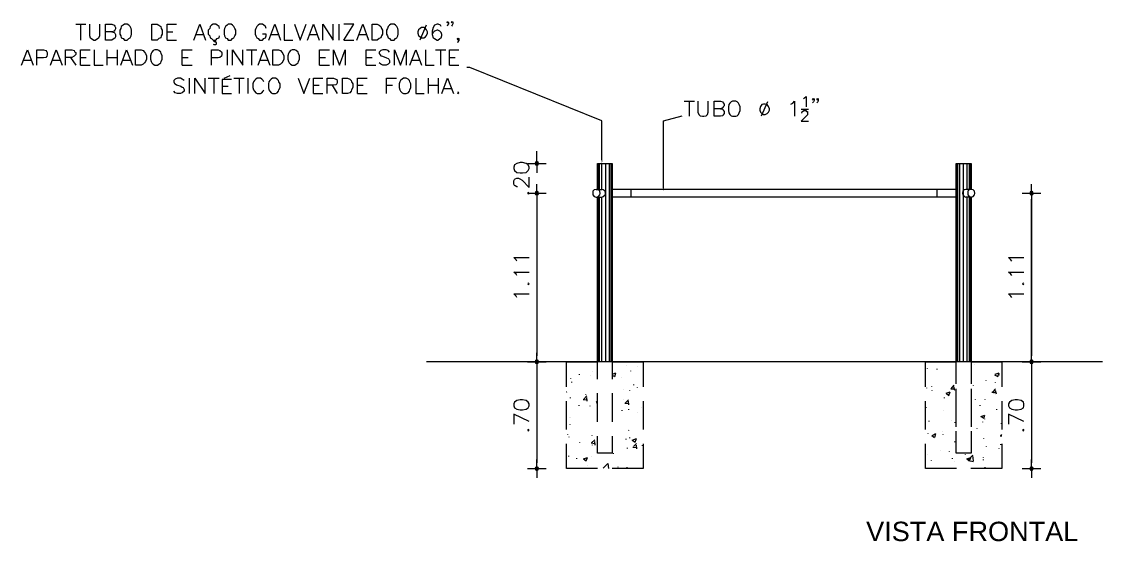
# Model space of a CAD drawing. Header units: millimetres. Extents: x 112 to 275, y 78 to 269.
# Drawn here: x 112.4 to 179.3, y 77.5 to 109.7 of the extents above; entities that cross this region are included whole.
import ezdxf

# ---------------------------------------------------------------- set-up
doc = ezdxf.new("R2010")
doc.units = ezdxf.units.MM
doc.header["$MEASUREMENT"] = 0
doc.layers.add('H', color=7, linetype='CONTINUOUS', lineweight=0)
doc.layers.add('P', color=7, linetype='CONTINUOUS', lineweight=20)
doc.styles.add('T1', font='arial.ttf')

msp = doc.modelspace()

# ---------------------------------------------------------------- hatches: boundary and pattern name
at = {"layer": 'H', "linetype": 'Continuous'}
for points in [[(148.32, 101.135), (148.292, 100.94), (148.264, 101.135)], [(152.125, 99.413), (152.097, 99.218), (152.07, 99.413)]]:
    msp.add_hatch(color=0, dxfattribs=at).paths.add_polyline_path(points)

# ---------------------------------------------------------------- linework, layer by layer
at = {"layer": 'P', "color": 1, "linetype": 'Continuous'}
for points in [[(138.792, 109.663), (138.736, 109.635), (138.709, 109.663), (138.736, 109.718), (138.792, 109.663), (138.792, 109.579), (138.736, 109.496), (138.709, 109.44)], [(139.07, 109.663), (139.014, 109.635), (138.986, 109.663), (139.014, 109.718), (139.07, 109.663), (139.07, 109.579), (139.014, 109.496), (138.986, 109.44)], [(115.736, 109.552), (116.347, 109.552)], [(116.014, 109.552), (116.014, 108.579)], [(116.57, 109.552), (116.57, 108.857), (116.625, 108.718), (116.709, 108.663), (116.847, 108.579), (116.931, 108.579), (117.07, 108.663), (117.153, 108.718), (117.209, 108.857), (117.209, 109.552)], [(117.57, 108.579), (117.57, 109.552), (117.959, 109.552), (118.097, 109.496), (118.153, 109.44), (118.181, 109.357), (118.181, 109.274), (118.153, 109.19), (118.097, 109.135), (117.959, 109.079), (117.57, 109.079)], [(117.959, 109.079), (118.097, 109.052), (118.153, 108.996), (118.181, 108.913), (118.181, 108.774), (118.153, 108.69), (118.097, 108.663), (117.959, 108.579), (117.57, 108.579)], [(118.736, 109.552), (118.653, 109.496), (118.542, 109.413), (118.514, 109.302), (118.459, 109.19), (118.459, 108.94), (118.514, 108.829), (118.542, 108.718), (118.653, 108.663), (118.736, 108.579), (118.903, 108.579), (119.014, 108.663), (119.097, 108.718), (119.153, 108.829), (119.181, 108.94), (119.181, 109.19), (119.153, 109.302), (119.097, 109.413), (119.014, 109.496), (118.903, 109.552), (118.736, 109.552)], [(120.431, 108.579), (120.431, 109.552), (120.764, 109.552), (120.875, 109.496), (120.986, 109.413), (121.014, 109.302), (121.07, 109.19), (121.07, 108.94), (121.014, 108.829), (120.986, 108.718), (120.875, 108.663), (120.764, 108.579), (120.431, 108.579)], [(121.375, 108.579), (121.375, 109.552), (121.959, 109.552)], [(121.375, 109.079), (121.736, 109.079)], [(123.042, 108.579), (123.403, 109.552), (123.764, 108.579)], [(124.625, 109.302), (124.597, 109.413), (124.486, 109.496), (124.403, 109.552), (124.236, 109.552), (124.125, 109.496), (124.042, 109.413), (124.014, 109.302), (123.931, 109.19), (123.931, 108.94), (124.014, 108.829), (124.042, 108.718), (124.125, 108.663), (124.236, 108.579), (124.403, 108.579), (124.486, 108.663), (124.597, 108.718), (124.625, 108.829)], [(125.153, 109.552), (125.097, 109.496), (124.986, 109.413), (124.931, 109.302), (124.903, 109.19), (124.903, 108.94), (124.931, 108.829), (124.986, 108.718), (125.097, 108.663), (125.153, 108.579), (125.347, 108.579), (125.431, 108.663), (125.514, 108.718), (125.57, 108.829), (125.625, 108.94), (125.625, 109.19), (125.57, 109.302), (125.514, 109.413), (125.431, 109.496), (125.347, 109.552), (125.153, 109.552)], [(127.514, 109.302), (127.459, 109.413), (127.375, 109.496), (127.292, 109.552), (127.097, 109.552), (127.014, 109.496), (126.931, 109.413), (126.875, 109.302), (126.82, 109.19), (126.82, 108.94), (126.875, 108.829), (126.931, 108.718), (127.014, 108.663), (127.097, 108.579), (127.292, 108.579), (127.375, 108.663), (127.459, 108.718), (127.514, 108.829), (127.514, 108.94), (127.292, 108.94)], [(127.681, 108.579), (128.042, 109.552), (128.403, 108.579)], [(128.625, 109.552), (128.625, 108.579), (129.153, 108.579)], [(129.264, 109.552), (129.625, 108.579), (129.986, 109.552)], [(130.07, 108.579), (130.431, 109.552), (130.792, 108.579)], [(131.014, 108.579), (131.014, 109.552), (131.653, 108.579), (131.653, 109.552)], [(132.014, 109.552), (132.014, 108.579)], [(132.32, 108.579), (132.931, 109.552), (132.32, 109.552)], [(133.125, 108.579), (133.486, 109.552), (133.847, 108.579)], [(134.07, 108.579), (134.07, 109.552), (134.375, 109.552), (134.514, 109.496), (134.597, 109.413), (134.653, 109.302), (134.709, 109.19), (134.709, 108.94), (134.653, 108.829), (134.597, 108.718), (134.514, 108.663), (134.375, 108.579), (134.07, 108.579)], [(135.236, 109.552), (135.153, 109.496), (135.07, 109.413), (135.014, 109.302), (134.959, 109.19), (134.959, 108.94), (135.014, 108.829), (135.07, 108.718), (135.153, 108.663), (135.236, 108.579), (135.431, 108.579), (135.514, 108.663), (135.597, 108.718), (135.653, 108.829), (135.681, 108.94), (135.681, 109.19), (135.653, 109.302), (135.597, 109.413), (135.514, 109.496), (135.431, 109.552), (135.236, 109.552)], [(137.125, 109.357), (137.042, 109.302), (136.931, 109.218), (136.903, 109.079), (136.903, 108.996), (136.931, 108.857), (137.042, 108.774), (137.125, 108.718), (137.264, 108.718), (137.375, 108.774), (137.431, 108.857), (137.486, 108.996), (137.486, 109.079), (137.431, 109.218), (137.375, 109.302), (137.264, 109.357), (137.125, 109.357)], [(137.403, 109.496), (137.014, 108.579)], [(138.347, 109.413), (138.292, 109.496), (138.153, 109.552), (138.097, 109.552), (137.931, 109.496), (137.847, 109.357), (137.792, 109.135), (137.792, 108.913), (137.847, 108.718), (137.931, 108.663), (138.097, 108.579), (138.125, 108.579), (138.264, 108.663), (138.347, 108.718), (138.375, 108.857), (138.375, 108.913), (138.347, 109.052), (138.264, 109.135), (138.125, 109.19), (138.097, 109.19), (137.931, 109.135), (137.847, 109.052), (137.792, 108.913)], [(121.375, 108.579), (121.959, 108.579)], [(123.181, 108.913), (123.653, 108.913)], [(124.236, 108.329), (124.264, 108.302), (124.403, 108.302), (124.431, 108.329), (124.431, 108.413), (124.403, 108.468), (124.292, 108.468), (124.292, 108.579)], [(127.82, 108.913), (128.264, 108.913)], [(130.209, 108.913), (130.653, 108.913)], [(132.32, 108.579), (132.931, 108.579)], [(133.264, 108.913), (133.709, 108.913)], [(139.431, 108.663), (139.375, 108.579), (139.347, 108.663), (139.375, 108.69), (139.431, 108.663), (139.431, 108.552), (139.375, 108.468), (139.347, 108.413)], [(112.375, 107.024), (112.736, 107.968), (113.097, 107.024)], [(113.32, 107.024), (113.32, 107.968), (113.736, 107.968), (113.875, 107.94), (113.931, 107.857), (113.959, 107.802), (113.959, 107.663), (113.931, 107.579), (113.875, 107.496), (113.736, 107.468), (113.32, 107.468)], [(114.153, 107.024), (114.514, 107.968), (114.875, 107.024)], [(115.097, 107.024), (115.097, 107.968), (115.486, 107.968), (115.625, 107.94), (115.653, 107.857), (115.736, 107.802), (115.736, 107.69), (115.653, 107.607), (115.625, 107.579), (115.486, 107.496), (115.097, 107.496)], [(116.014, 107.024), (116.014, 107.968), (116.625, 107.968)], [(116.875, 107.968), (116.875, 107.024), (117.431, 107.024)], [(117.653, 107.968), (117.653, 107.024)], [(118.292, 107.968), (118.292, 107.024)], [(118.514, 107.024), (118.875, 107.968), (119.236, 107.024)], [(119.431, 107.024), (119.431, 107.968), (119.764, 107.968), (119.903, 107.94), (119.986, 107.829), (120.042, 107.746), (120.097, 107.607), (120.097, 107.385), (120.042, 107.246), (119.986, 107.163), (119.903, 107.079), (119.764, 107.024), (119.431, 107.024)], [(120.625, 107.968), (120.514, 107.94), (120.431, 107.829), (120.403, 107.746), (120.347, 107.607), (120.347, 107.385), (120.403, 107.246), (120.431, 107.163), (120.514, 107.079), (120.625, 107.024), (120.792, 107.024), (120.875, 107.079), (120.986, 107.163), (121.014, 107.246), (121.07, 107.385), (121.07, 107.607), (121.014, 107.746), (120.986, 107.829), (120.875, 107.94), (120.792, 107.968), (120.625, 107.968)], [(122.32, 107.024), (122.32, 107.968), (122.931, 107.968)], [(124.125, 107.024), (124.125, 107.968), (124.542, 107.968), (124.653, 107.94), (124.736, 107.857), (124.764, 107.802), (124.764, 107.663), (124.736, 107.579), (124.653, 107.496), (124.542, 107.468), (124.125, 107.468)], [(125.097, 107.968), (125.097, 107.024)], [(125.431, 107.024), (125.431, 107.968), (126.07, 107.024), (126.07, 107.968)], [(126.292, 107.968), (126.931, 107.968)], [(126.597, 107.968), (126.597, 107.024)], [(127.014, 107.024), (127.375, 107.968), (127.736, 107.024)], [(127.931, 107.024), (127.931, 107.968), (128.264, 107.968), (128.403, 107.94), (128.486, 107.829), (128.542, 107.746), (128.597, 107.607), (128.597, 107.385), (128.542, 107.246), (128.486, 107.163), (128.403, 107.079), (128.264, 107.024), (127.931, 107.024)], [(129.125, 107.968), (129.014, 107.94), (128.931, 107.829), (128.903, 107.746), (128.847, 107.607), (128.847, 107.385), (128.903, 107.246), (128.931, 107.163), (129.014, 107.079), (129.125, 107.024), (129.292, 107.024), (129.375, 107.079), (129.486, 107.163), (129.514, 107.246), (129.57, 107.385), (129.57, 107.607), (129.514, 107.746), (129.486, 107.829), (129.375, 107.94), (129.292, 107.968), (129.125, 107.968)], [(130.82, 107.024), (130.82, 107.968), (131.431, 107.968)], [(131.681, 107.024), (131.681, 107.968), (132.042, 107.024), (132.403, 107.968), (132.403, 107.024)], [(133.709, 107.024), (133.709, 107.968), (134.292, 107.968)], [(135.153, 107.829), (135.07, 107.94), (134.931, 107.968), (134.736, 107.968), (134.597, 107.94), (134.514, 107.829), (134.514, 107.746), (134.57, 107.663), (134.597, 107.607), (134.709, 107.579), (134.959, 107.468), (135.07, 107.44), (135.097, 107.385), (135.153, 107.302), (135.153, 107.163), (135.07, 107.079), (134.931, 107.024), (134.736, 107.024), (134.597, 107.079), (134.514, 107.163)], [(135.459, 107.024), (135.459, 107.968), (135.82, 107.024), (136.181, 107.968), (136.181, 107.024)], [(136.403, 107.024), (136.764, 107.968), (137.125, 107.024)], [(137.375, 107.968), (137.375, 107.024), (137.903, 107.024)], [(137.986, 107.968), (138.625, 107.968)], [(138.292, 107.968), (138.292, 107.024)], [(138.847, 107.024), (138.847, 107.968), (139.431, 107.968)], [(112.514, 107.329), (112.959, 107.329)], [(114.292, 107.329), (114.736, 107.329)], [(115.403, 107.496), (115.736, 107.024)], [(116.014, 107.496), (116.375, 107.496)], [(116.014, 107.024), (116.625, 107.024)], [(117.653, 107.496), (118.292, 107.496)], [(118.653, 107.329), (119.097, 107.329)], [(122.32, 107.496), (122.681, 107.496)], [(122.32, 107.024), (122.931, 107.024)], [(127.153, 107.329), (127.597, 107.329)], [(130.82, 107.496), (131.181, 107.496)], [(130.82, 107.024), (131.431, 107.024)], [(133.709, 107.496), (134.07, 107.496)], [(133.709, 107.024), (134.292, 107.024)], [(136.542, 107.329), (137.014, 107.329)], [(138.847, 107.496), (139.209, 107.496)], [(138.847, 107.024), (139.431, 107.024)], [(124.903, 106.218), (125.292, 106.385)], [(122.431, 106.079), (122.32, 106.163), (122.209, 106.218), (122.014, 106.218), (121.875, 106.163), (121.792, 106.079), (121.792, 105.996), (121.847, 105.885), (121.875, 105.857), (121.959, 105.802), (122.236, 105.718), (122.32, 105.663), (122.375, 105.635), (122.431, 105.524), (122.431, 105.413), (122.32, 105.302), (122.209, 105.274), (122.014, 105.274), (121.875, 105.302), (121.792, 105.413)], [(122.736, 106.218), (122.736, 105.274)], [(123.097, 105.274), (123.097, 106.218), (123.736, 105.274), (123.736, 106.218)], [(123.931, 106.218), (124.597, 106.218)], [(124.264, 106.218), (124.264, 105.274)], [(125.375, 106.135), (124.792, 106.135), (124.792, 105.274), (125.375, 105.274)], [(124.792, 105.718), (125.153, 105.718)], [(125.514, 106.218), (126.153, 106.218)], [(125.847, 106.218), (125.847, 105.274)], [(126.375, 106.218), (126.375, 105.274)], [(127.375, 105.996), (127.32, 106.079), (127.236, 106.163), (127.153, 106.218), (126.959, 106.218), (126.875, 106.163), (126.792, 106.079), (126.736, 105.996), (126.681, 105.857), (126.681, 105.635), (126.736, 105.496), (126.792, 105.413), (126.875, 105.302), (126.959, 105.274), (127.153, 105.274), (127.236, 105.302), (127.32, 105.413), (127.375, 105.496)], [(127.903, 106.218), (127.82, 106.163), (127.736, 106.079), (127.681, 105.996), (127.653, 105.857), (127.653, 105.635), (127.681, 105.496), (127.736, 105.413), (127.82, 105.302), (127.903, 105.274), (128.097, 105.274), (128.181, 105.302), (128.264, 105.413), (128.292, 105.496), (128.375, 105.635), (128.375, 105.857), (128.292, 105.996), (128.264, 106.079), (128.181, 106.163), (128.097, 106.218), (127.903, 106.218)], [(129.486, 106.218), (129.847, 105.274), (130.209, 106.218)], [(130.431, 105.274), (130.431, 106.218), (131.014, 106.218)], [(130.431, 105.774), (130.792, 105.774)], [(131.292, 105.274), (131.292, 106.218), (131.681, 106.218), (131.82, 106.163), (131.875, 106.135), (131.903, 106.024), (131.903, 105.94), (131.875, 105.857), (131.82, 105.802), (131.681, 105.774), (131.292, 105.774)], [(131.597, 105.774), (131.903, 105.274)], [(132.236, 105.274), (132.236, 106.218), (132.542, 106.218), (132.681, 106.163), (132.764, 106.079), (132.792, 105.996), (132.875, 105.857), (132.875, 105.635), (132.792, 105.496), (132.764, 105.413), (132.681, 105.302), (132.542, 105.274), (132.236, 105.274)], [(133.153, 105.274), (133.153, 106.218), (133.764, 106.218)], [(133.153, 105.774), (133.514, 105.774)], [(134.959, 105.274), (134.959, 106.218), (135.57, 106.218)], [(134.959, 105.774), (135.32, 105.774)], [(136.014, 106.218), (135.931, 106.163), (135.82, 106.079), (135.792, 105.996), (135.736, 105.857), (135.736, 105.635), (135.792, 105.496), (135.82, 105.413), (135.931, 105.302), (136.014, 105.274), (136.181, 105.274), (136.292, 105.302), (136.375, 105.413), (136.403, 105.496), (136.459, 105.635), (136.459, 105.857), (136.403, 105.996), (136.375, 106.079), (136.292, 106.163), (136.181, 106.218), (136.014, 106.218)], [(136.764, 106.218), (136.764, 105.274), (137.292, 105.274)], [(137.542, 106.218), (137.542, 105.274)], [(137.542, 105.774), (138.153, 105.774)], [(138.153, 106.218), (138.153, 105.274)], [(138.375, 105.274), (138.736, 106.218), (139.097, 105.274)], [(130.431, 105.274), (131.014, 105.274)], [(133.153, 105.274), (133.764, 105.274)], [(138.514, 105.579), (138.986, 105.579)], [(139.375, 105.357), (139.347, 105.302), (139.375, 105.274), (139.431, 105.302), (139.375, 105.357)], [(160.764, 104.94), (160.82, 104.996), (160.931, 105.079), (160.931, 104.44)], [(153.375, 104.802), (154.014, 104.802)], [(153.681, 104.802), (153.681, 103.857)], [(154.236, 104.802), (154.236, 104.107), (154.292, 103.968), (154.375, 103.885), (154.514, 103.857), (154.597, 103.857), (154.736, 103.885), (154.82, 103.968), (154.875, 104.107), (154.875, 104.802)], [(155.236, 103.857), (155.236, 104.802), (155.625, 104.802), (155.764, 104.746), (155.792, 104.69), (155.847, 104.607), (155.847, 104.496), (155.792, 104.44), (155.764, 104.385), (155.625, 104.329), (155.236, 104.329)], [(156.375, 104.802), (156.292, 104.746), (156.209, 104.663), (156.153, 104.579), (156.125, 104.44), (156.125, 104.218), (156.153, 104.079), (156.209, 103.968), (156.292, 103.885), (156.375, 103.857), (156.57, 103.857), (156.653, 103.885), (156.736, 103.968), (156.792, 104.079), (156.847, 104.218), (156.847, 104.44), (156.792, 104.579), (156.736, 104.663), (156.653, 104.746), (156.57, 104.802), (156.375, 104.802)], [(158.292, 104.607), (158.181, 104.579), (158.097, 104.468), (158.07, 104.329), (158.07, 104.246), (158.097, 104.107), (158.181, 104.024), (158.292, 103.968), (158.403, 103.968), (158.514, 104.024), (158.597, 104.107), (158.653, 104.246), (158.653, 104.329), (158.597, 104.468), (158.514, 104.579), (158.403, 104.607), (158.292, 104.607)], [(158.542, 104.746), (158.153, 103.857)], [(159.986, 104.607), (160.097, 104.663), (160.209, 104.802), (160.209, 103.857)], [(161.431, 104.94), (161.375, 104.857), (161.32, 104.94), (161.375, 104.968), (161.431, 104.94), (161.431, 104.829), (161.375, 104.746), (161.32, 104.69)], [(161.681, 104.94), (161.653, 104.857), (161.597, 104.94), (161.653, 104.968), (161.681, 104.94), (161.681, 104.829), (161.653, 104.746), (161.597, 104.69)], [(155.625, 104.329), (155.764, 104.302), (155.792, 104.246), (155.847, 104.163), (155.847, 104.024), (155.792, 103.94), (155.764, 103.885), (155.625, 103.857), (155.236, 103.857)], [(160.625, 104.302), (161.07, 104.302)], [(160.653, 104.052), (160.653, 104.079), (160.681, 104.163), (160.709, 104.163), (160.792, 104.218), (160.903, 104.218), (160.959, 104.163), (161.014, 104.163), (161.014, 104.079), (161.014, 103.996), (161.014, 103.94), (160.931, 103.857), (160.625, 103.552), (161.07, 103.552)], [(142.847, 100.635), (142.875, 100.496), (143.014, 100.385), (143.236, 100.357), (143.375, 100.357), (143.597, 100.385), (143.736, 100.496), (143.792, 100.635), (143.792, 100.718), (143.736, 100.857), (143.597, 100.94), (143.375, 100.996), (143.236, 100.996), (143.014, 100.94), (142.875, 100.857), (142.847, 100.718), (142.847, 100.635)], [(143.07, 99.496), (143.014, 99.496), (142.931, 99.552), (142.875, 99.579), (142.847, 99.663), (142.847, 99.857), (142.875, 99.94), (142.931, 99.996), (143.014, 100.024), (143.125, 100.024), (143.209, 99.996), (143.347, 99.913), (143.792, 99.44), (143.792, 100.079)], [(143.709, 99.079), (143.736, 99.052), (143.792, 99.079), (143.736, 99.163), (143.709, 99.079)], [(143.014, 94.885), (142.986, 94.968), (142.847, 95.107), (143.792, 95.107)], [(173.653, 94.885), (173.597, 94.968), (173.459, 95.107), (174.403, 95.107)], [(173.653, 94.885), (173.597, 94.968), (173.459, 95.107), (174.403, 95.107)], [(143.014, 93.996), (142.986, 94.079), (142.847, 94.218), (143.792, 94.218)], [(173.653, 93.996), (173.597, 94.079), (173.459, 94.218), (174.403, 94.218)], [(173.653, 93.996), (173.597, 94.079), (173.459, 94.218), (174.403, 94.218)], [(143.709, 93.496), (143.736, 93.44), (143.792, 93.496), (143.736, 93.524), (143.709, 93.496)], [(174.32, 93.496), (174.375, 93.44), (174.403, 93.496), (174.375, 93.524), (174.32, 93.496)], [(174.32, 93.496), (174.375, 93.44), (174.403, 93.496), (174.375, 93.524), (174.32, 93.496)], [(143.014, 92.635), (142.986, 92.718), (142.847, 92.857), (143.792, 92.857)], [(173.653, 92.635), (173.597, 92.718), (173.459, 92.857), (174.403, 92.857)], [(173.653, 92.635), (173.597, 92.718), (173.459, 92.857), (174.403, 92.857)], [(142.847, 85.94), (142.875, 85.802), (143.014, 85.718), (143.236, 85.69), (143.375, 85.69), (143.597, 85.718), (143.736, 85.802), (143.792, 85.94), (143.792, 86.052), (143.736, 86.163), (143.597, 86.274), (143.375, 86.302), (143.236, 86.302), (143.014, 86.274), (142.875, 86.163), (142.847, 86.052), (142.847, 85.94)], [(173.459, 85.94), (173.514, 85.802), (173.653, 85.718), (173.875, 85.69), (174.014, 85.69), (174.236, 85.718), (174.375, 85.802), (174.403, 85.94), (174.403, 86.052), (174.375, 86.163), (174.236, 86.274), (174.014, 86.302), (173.875, 86.302), (173.653, 86.274), (173.514, 86.163), (173.459, 86.052), (173.459, 85.94)], [(143.792, 84.968), (142.847, 85.413), (142.847, 84.802)], [(174.403, 84.968), (173.459, 85.413), (173.459, 84.802)], [(143.709, 84.44), (143.736, 84.357), (143.792, 84.44), (143.736, 84.468), (143.709, 84.44)], [(174.32, 84.44), (174.375, 84.357), (174.403, 84.44), (174.375, 84.468), (174.32, 84.44)]]:
    msp.add_lwpolyline(points, dxfattribs=at)
at = {"layer": 'P', "color": 0, "linetype": 'Continuous'}
for points in [[(148.292, 101.135), (148.292, 103.579), (140.125, 106.885), (139.931, 106.885)], [(152.097, 99.413), (152.097, 103.579), (153.264, 103.885)], [(148.014, 99.329), (148.014, 100.94), (148.931, 100.94), (148.931, 88.663)], [(170.209, 88.663), (170.209, 100.94), (171.153, 100.94), (171.153, 99.329)], [(148.181, 99.079), (148.153, 99.218), (148.07, 99.302), (147.931, 99.329), (147.82, 99.302), (147.736, 99.218), (147.736, 99.079), (147.736, 98.996), (147.82, 98.885), (147.931, 98.857), (148.07, 98.885), (148.153, 98.996), (148.181, 99.079)], [(147.931, 99.329), (148.292, 99.329)], [(147.931, 98.857), (148.292, 98.857), (148.375, 98.885), (148.486, 98.996), (148.514, 99.079), (148.486, 99.218), (148.375, 99.302), (148.292, 99.329)], [(170.209, 99.329), (148.931, 99.329)], [(150.07, 99.329), (150.07, 98.857)], [(169.014, 99.329), (169.014, 98.857)], [(170.82, 99.329), (170.709, 99.302), (170.625, 99.218), (170.597, 99.079), (170.625, 98.996), (170.709, 98.885), (170.82, 98.857)], [(171.153, 99.329), (170.82, 99.329)], [(171.375, 99.079), (171.347, 99.218), (171.264, 99.302), (171.153, 99.329), (171.014, 99.302), (170.931, 99.218), (170.931, 99.079), (170.931, 98.996), (171.014, 98.885), (171.153, 98.857), (171.264, 98.885), (171.347, 98.996), (171.375, 99.079)], [(148.014, 88.663), (148.014, 98.857)], [(170.209, 98.857), (148.931, 98.857)], [(171.153, 98.857), (170.82, 98.857)], [(171.153, 98.857), (171.153, 88.663)], [(179.264, 88.663), (137.431, 88.663)], [(144.264, 88.663), (143.681, 88.663)], [(144.264, 88.663), (144.847, 88.663)], [(146.097, 87.107), (146.097, 88.663), (148.014, 88.663)], [(148.014, 87.579), (148.014, 88.663)], [(148.931, 88.663), (150.847, 88.663)], [(148.931, 88.663), (148.931, 87.579)], [(150.847, 88.663), (150.847, 87.107)], [(168.32, 87.107), (168.32, 88.663), (170.236, 88.663)], [(170.209, 88.19), (170.209, 88.663)], [(170.209, 87.579), (170.209, 88.663)], [(171.125, 88.663), (173.042, 88.663)], [(171.153, 88.663), (171.153, 88.19)], [(171.153, 88.663), (171.153, 87.579)], [(173.042, 88.663), (173.042, 87.107)], [(170.209, 87.302), (170.209, 87.885)], [(171.153, 87.885), (171.153, 87.302)], [(170.209, 86.413), (170.209, 86.996)], [(171.153, 86.996), (171.153, 86.413)], [(148.014, 84.94), (148.014, 86.718)], [(148.931, 86.718), (148.931, 84.94)], [(170.209, 84.94), (170.209, 86.718)], [(171.153, 86.718), (171.153, 84.94)], [(146.097, 84.468), (146.097, 86.218)], [(150.847, 86.218), (150.847, 84.468)], [(168.32, 84.468), (168.32, 86.218)], [(170.209, 85.524), (170.209, 86.107)], [(171.153, 86.107), (171.153, 85.524)], [(173.042, 86.218), (173.042, 84.468)], [(170.209, 84.635), (170.209, 85.218)], [(171.153, 85.218), (171.153, 84.635)], [(168.32, 84.635), (168.32, 84.663)], [(170.209, 83.746), (170.209, 84.357)], [(171.153, 84.357), (171.153, 83.746)], [(148.931, 84.052), (148.931, 82.996), (148.014, 82.996), (148.014, 84.052)], [(171.153, 84.052), (171.153, 82.996), (170.209, 82.996), (170.209, 84.052)], [(148.014, 82.052), (146.097, 82.052), (146.097, 83.579)], [(148.931, 82.996), (148.014, 82.996)], [(150.847, 83.579), (150.847, 82.052), (148.931, 82.052)], [(170.236, 82.052), (168.32, 82.052), (168.32, 83.579)], [(170.514, 82.996), (170.209, 82.996), (170.209, 83.44)], [(171.153, 82.996), (170.209, 82.996)], [(171.153, 83.44), (171.153, 82.996), (170.82, 82.996)], [(173.042, 83.579), (173.042, 82.052), (171.125, 82.052)], [(171.153, 83.079), (171.153, 83.079)]]:
    msp.add_lwpolyline(points, dxfattribs=at)
at = {"layer": 'P', "color": 251, "linetype": 'Continuous'}
for points in [[(144.264, 101.302), (144.264, 101.69)], [(144.264, 100.829), (144.347, 100.857), (144.375, 100.94), (144.347, 100.996), (144.264, 101.052), (144.181, 100.996), (144.153, 100.94), (144.181, 100.857), (144.264, 100.829)], [(144.264, 100.94), (144.264, 101.496)], [(143.681, 100.94), (144.264, 100.94), (144.264, 100.357)], [(144.264, 100.94), (144.847, 100.94)], [(144.264, 99.079), (143.681, 99.079)], [(144.264, 99.079), (143.681, 99.079)], [(144.264, 99.218), (144.181, 99.163), (144.153, 99.079), (144.181, 99.024), (144.264, 98.996), (144.347, 99.024), (144.375, 99.079), (144.347, 99.163), (144.264, 99.218)], [(144.264, 99.218), (144.181, 99.163), (144.153, 99.079), (144.181, 99.024), (144.264, 98.996), (144.347, 99.024), (144.375, 99.079), (144.347, 99.163), (144.264, 99.218)], [(144.847, 99.079), (144.264, 99.079), (144.264, 99.663)], [(144.847, 99.079), (144.264, 99.079), (144.264, 99.663)], [(144.264, 99.079), (144.264, 98.496)], [(144.264, 99.079), (144.264, 98.496)], [(174.875, 99.079), (174.292, 99.079)], [(174.875, 99.079), (174.292, 99.079)], [(174.875, 99.218), (174.792, 99.163), (174.792, 99.079), (174.792, 99.024), (174.875, 98.996), (174.959, 99.024), (174.986, 99.079), (174.959, 99.163), (174.875, 99.218)], [(174.875, 99.218), (174.792, 99.163), (174.792, 99.079), (174.792, 99.024), (174.875, 98.996), (174.959, 99.024), (174.986, 99.079), (174.959, 99.163), (174.875, 99.218)], [(175.459, 99.079), (174.875, 99.079), (174.875, 99.663)], [(175.459, 99.079), (174.875, 99.079), (174.875, 99.663)], [(174.875, 99.079), (174.875, 98.496)], [(174.875, 99.079), (174.875, 98.496)], [(144.264, 98.718), (144.264, 98.357)], [(144.264, 98.718), (144.264, 89.024)], [(174.875, 89.024), (174.875, 98.718)], [(174.875, 98.718), (174.875, 89.024)], [(144.264, 88.663), (144.264, 89.218)], [(144.847, 88.663), (144.264, 88.663), (144.264, 89.218)], [(174.875, 88.663), (174.875, 89.218)], [(174.875, 88.663), (174.875, 89.218)], [(175.459, 88.663), (174.875, 88.663), (174.875, 89.218)], [(143.681, 88.663), (144.264, 88.663), (144.264, 88.079)], [(144.264, 88.552), (144.347, 88.579), (144.375, 88.663), (144.347, 88.718), (144.264, 88.774), (144.181, 88.718), (144.153, 88.663), (144.181, 88.579), (144.264, 88.552)], [(144.264, 88.774), (144.181, 88.718), (144.153, 88.663), (144.181, 88.579), (144.264, 88.552), (144.347, 88.579), (144.375, 88.663), (144.347, 88.718), (144.264, 88.774)], [(144.264, 88.663), (144.264, 88.079)], [(174.292, 88.663), (174.875, 88.663), (174.875, 88.079)], [(174.292, 88.663), (174.875, 88.663), (174.875, 88.079)], [(174.875, 88.663), (174.292, 88.663)], [(174.875, 88.552), (174.959, 88.579), (174.986, 88.663), (174.959, 88.718), (174.875, 88.774), (174.792, 88.718), (174.792, 88.663), (174.792, 88.579), (174.875, 88.552)], [(174.875, 88.552), (174.959, 88.579), (174.986, 88.663), (174.959, 88.718), (174.875, 88.774), (174.792, 88.718), (174.792, 88.663), (174.792, 88.579), (174.875, 88.552)], [(174.875, 88.774), (174.792, 88.718), (174.792, 88.663), (174.792, 88.579), (174.875, 88.552), (174.959, 88.579), (174.986, 88.663), (174.959, 88.718), (174.875, 88.774)], [(174.875, 88.663), (175.459, 88.663)], [(174.875, 88.663), (175.459, 88.663)], [(174.875, 88.663), (174.875, 88.079)], [(144.264, 88.274), (144.264, 82.413)], [(174.875, 88.274), (174.875, 82.413)], [(144.264, 82.052), (144.264, 82.607)], [(174.875, 82.052), (174.875, 82.607)], [(143.681, 82.052), (144.264, 82.052), (144.264, 81.468)], [(144.264, 81.94), (144.347, 81.968), (144.375, 82.052), (144.347, 82.107), (144.264, 82.163), (144.181, 82.107), (144.153, 82.052), (144.181, 81.968), (144.264, 81.94)], [(144.264, 82.052), (144.847, 82.052)], [(174.292, 82.052), (174.875, 82.052), (174.875, 81.468)], [(174.875, 81.94), (174.959, 81.968), (174.986, 82.052), (174.959, 82.107), (174.875, 82.163), (174.792, 82.107), (174.792, 82.052), (174.792, 81.968), (174.875, 81.94)], [(174.875, 82.052), (175.459, 82.052)]]:
    msp.add_lwpolyline(points, dxfattribs=at)
at = {"layer": 'P', "color": 252, "linetype": 'Continuous'}
for points in [[(148.042, 100.94), (148.042, 99.329)], [(148.125, 100.94), (148.125, 99.329)], [(148.264, 100.94), (148.264, 99.329)], [(148.514, 100.94), (148.514, 88.663)], [(148.736, 100.94), (148.736, 88.663)], [(148.847, 100.94), (148.847, 88.663)], [(148.903, 100.94), (148.903, 88.663)], [(170.236, 100.94), (170.236, 88.663)], [(170.292, 100.94), (170.292, 88.663)], [(170.431, 100.94), (170.431, 88.663)], [(170.653, 100.94), (170.653, 88.663)], [(170.875, 100.94), (170.875, 99.329)], [(171.014, 100.94), (171.014, 99.329)], [(171.097, 100.94), (171.097, 99.329)], [(148.042, 98.857), (148.042, 88.663)], [(148.125, 98.857), (148.125, 88.663)], [(148.264, 98.857), (148.264, 88.663)], [(170.875, 98.857), (170.875, 88.663)], [(171.014, 98.857), (171.014, 88.663)], [(171.097, 98.857), (171.097, 88.663)], [(149.82, 88.44), (149.82, 88.44)], [(150.514, 88.357), (150.514, 88.357)], [(171.32, 88.496), (171.32, 88.496)], [(172.236, 88.607), (172.236, 88.635)], [(146.375, 87.607), (146.375, 87.635)], [(146.903, 87.857), (146.903, 87.885)], [(147.597, 87.802), (147.597, 87.802)], [(147.736, 88.079), (147.736, 88.079)], [(148.931, 87.885), (149.153, 87.968)], [(148.931, 87.829), (149.07, 87.746)], [(149.097, 87.746), (149.153, 87.968)], [(149.514, 87.718), (149.514, 87.718)], [(150.07, 88.079), (150.07, 88.107)], [(168.431, 88.218), (168.431, 88.246)], [(169.042, 88.19), (169.042, 88.218)], [(172.597, 87.857), (172.792, 87.746)], [(172.625, 87.885), (172.875, 87.968)], [(172.792, 87.746), (172.875, 87.968)], [(172.903, 87.829), (172.903, 87.857)], [(146.431, 87.385), (146.431, 87.413)], [(150.264, 87.218), (150.264, 87.246)], [(150.486, 87.052), (150.486, 87.079)], [(168.403, 87.024), (168.403, 87.052)], [(168.709, 87.107), (168.709, 87.135)], [(169.875, 86.996), (170.097, 86.996)], [(169.903, 86.996), (170.097, 87.218)], [(170.125, 86.885), (170.07, 87.107)], [(171.292, 87.19), (171.292, 87.218)], [(172.07, 87.496), (172.07, 87.524)], [(172.486, 86.802), (172.653, 86.996)], [(172.653, 87.357), (172.653, 87.385)], [(146.097, 86.802), (146.125, 86.802)], [(146.097, 86.774), (146.125, 86.802)], [(146.347, 86.413), (146.347, 86.44)], [(147.125, 86.329), (147.347, 86.302)], [(147.153, 86.329), (147.347, 86.552)], [(147.292, 86.635), (147.292, 86.663)], [(147.375, 86.218), (147.347, 86.44)], [(149.597, 86.94), (149.597, 86.94)], [(149.653, 86.302), (149.653, 86.302)], [(149.736, 86.107), (149.931, 86.302)], [(150.014, 86.885), (150.014, 86.913)], [(168.736, 86.885), (168.736, 86.913)], [(169.486, 86.413), (169.486, 86.44)], [(169.597, 86.718), (169.847, 86.802)], [(169.597, 86.718), (169.764, 86.579)], [(169.764, 86.579), (169.847, 86.802)], [(171.403, 86.329), (171.403, 86.357)], [(172.014, 86.302), (172.014, 86.329)], [(172.431, 86.774), (172.653, 86.774)], [(172.57, 86.718), (172.57, 86.746)], [(172.709, 86.663), (172.653, 86.885)], [(146.875, 85.94), (146.875, 85.968)], [(147.57, 85.913), (147.57, 85.94)], [(147.931, 86.163), (148.014, 86.246)], [(147.931, 86.135), (148.014, 86.107)], [(149.542, 85.635), (149.542, 85.663)], [(149.709, 86.107), (149.931, 86.079)], [(149.959, 85.996), (149.931, 86.218)], [(149.959, 85.69), (149.959, 85.718)], [(150.736, 85.802), (150.736, 85.802)], [(168.375, 85.829), (168.375, 85.857)], [(169.431, 85.663), (169.431, 85.663)], [(171.709, 85.94), (171.709, 85.968)], [(172.736, 85.69), (172.736, 85.718)], [(146.292, 85.218), (146.292, 85.218)], [(146.375, 85.218), (146.375, 85.218)], [(150.514, 85.496), (150.514, 85.496)], [(168.542, 84.968), (168.542, 84.996)], [(169.931, 84.996), (169.931, 84.996)], [(171.736, 85.274), (171.986, 85.357)], [(171.736, 85.274), (171.931, 85.163)], [(171.931, 85.163), (171.986, 85.357)], [(171.986, 85.107), (171.986, 85.135)], [(146.32, 84.774), (146.32, 84.802)], [(149.931, 84.496), (149.931, 84.496)], [(149.959, 84.385), (149.959, 84.413)], [(169.375, 84.357), (169.375, 84.357)], [(170.153, 84.885), (170.153, 84.913)], [(171.514, 84.524), (171.514, 84.552)], [(171.875, 84.913), (171.875, 84.94)], [(173.014, 84.829), (173.014, 84.857)], [(146.181, 84.135), (146.181, 84.163)], [(146.264, 83.996), (146.264, 84.024)], [(146.931, 83.635), (146.931, 83.663)], [(147.625, 83.635), (147.847, 83.607)], [(147.653, 83.635), (147.847, 83.829)], [(147.681, 84.079), (147.681, 84.107)], [(147.875, 83.496), (147.847, 83.718)], [(149.792, 83.857), (149.792, 83.885)], [(150.014, 83.94), (150.014, 83.968)], [(150.153, 83.802), (150.431, 83.913)], [(150.153, 83.802), (150.347, 83.69)], [(150.347, 83.69), (150.431, 83.913)], [(168.486, 84.218), (168.486, 84.246)], [(168.709, 84.107), (168.875, 83.968)], [(168.736, 84.107), (168.959, 84.218)], [(168.903, 83.996), (168.959, 84.218)], [(169.403, 84.163), (169.403, 84.19)], [(170.125, 83.69), (170.125, 83.718)], [(171.931, 83.913), (171.931, 83.94)], [(172.931, 84.079), (173.042, 84.079)], [(172.986, 84.079), (173.042, 84.163)], [(147.709, 83.496), (147.709, 83.524)], [(149.014, 82.968), (149.014, 82.996)], [(149.875, 83.302), (149.875, 83.329)], [(150.209, 83.385), (150.431, 83.357)], [(150.236, 83.413), (150.431, 83.607)], [(150.459, 83.274), (150.431, 83.496)], [(150.792, 83.468), (150.792, 83.496)], [(169.236, 83.163), (169.236, 83.163)], [(169.792, 83.107), (169.792, 83.135)], [(172.097, 83.413), (172.097, 83.44)], [(172.875, 83.274), (172.875, 83.302)], [(172.986, 83.524), (172.986, 83.552)], [(146.236, 82.802), (146.236, 82.829)], [(146.736, 82.663), (146.736, 82.69)], [(147.153, 82.663), (147.403, 82.746)], [(147.153, 82.663), (147.32, 82.524)], [(147.32, 82.524), (147.403, 82.746)], [(147.653, 82.802), (147.653, 82.802)], [(148.375, 82.079), (148.653, 82.357)], [(148.709, 82.052), (148.681, 82.357)], [(168.431, 82.94), (168.431, 82.94)], [(168.681, 82.552), (168.681, 82.579)], [(169.986, 82.663), (169.986, 82.69)], [(170.097, 82.496), (170.097, 82.496)], [(170.792, 82.913), (170.792, 82.94)], [(170.875, 82.663), (171.125, 82.746)], [(170.875, 82.663), (171.042, 82.524)], [(170.959, 82.579), (171.236, 82.885)], [(170.986, 82.552), (171.292, 82.496)], [(171.042, 82.524), (171.125, 82.746)], [(171.292, 82.524), (171.236, 82.857)], [(171.903, 82.718), (171.903, 82.746)], [(171.903, 82.579), (171.903, 82.607)], [(147.375, 82.218), (147.375, 82.218)], [(149.292, 82.135), (149.292, 82.163)], [(149.847, 82.107), (149.847, 82.135)], [(172.014, 82.107), (172.014, 82.135)]]:
    msp.add_lwpolyline(points, dxfattribs=at)

# ---------------------------------------------------------------- texts
at = {"layer": 'P', "color": 5, "linetype": 'Continuous', "lineweight": 0, "insert": (164.643, 78.76), "char_height": 1.2, "width": 44.14067, "attachment_point": 1, "style": 'T1'}
msp.add_mtext('VISTA FRONTAL', dxfattribs=at)

doc.saveas('drawing.dxf')
